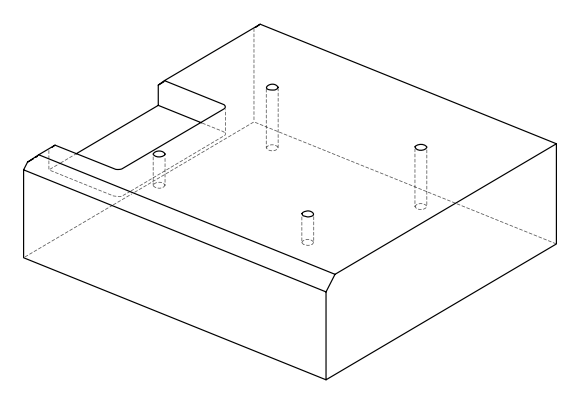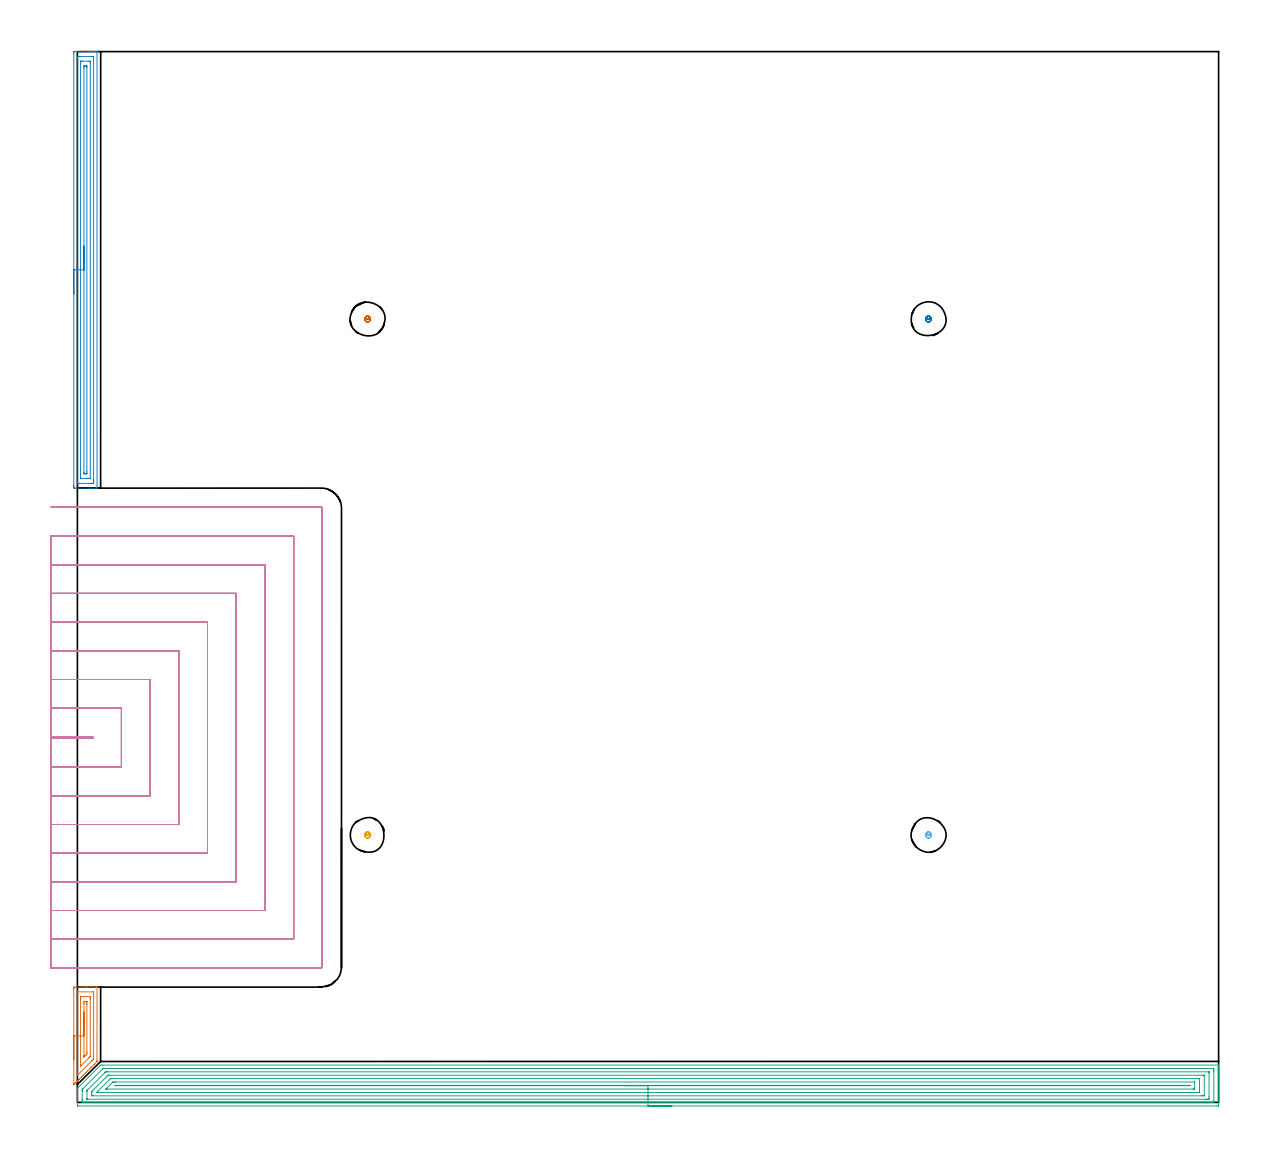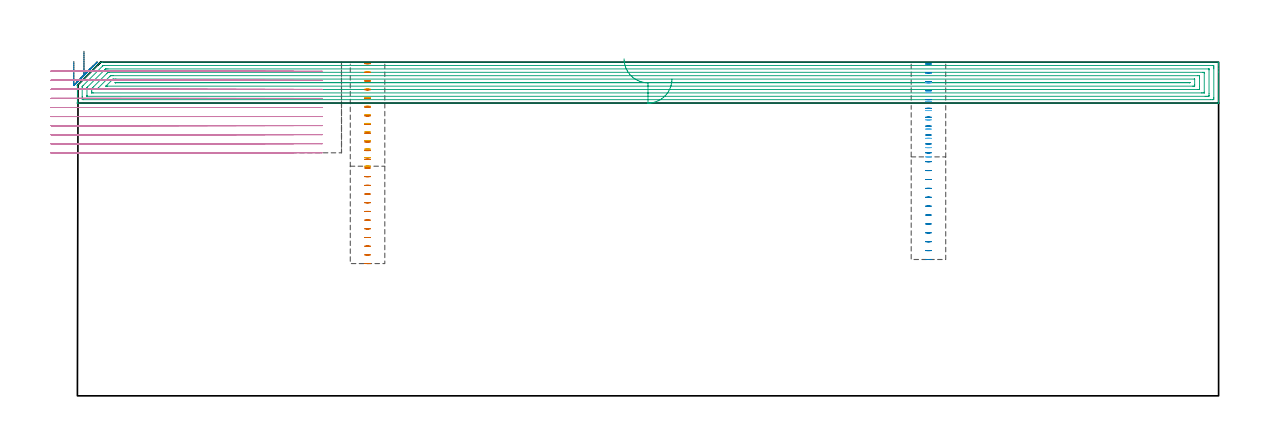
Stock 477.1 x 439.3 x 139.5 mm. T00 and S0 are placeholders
(PLAN: 8 operations, 2 tool changes, 110.4 min)
(1 AREA_MILL | FG_CHAMFER_SURFACE | UGT0205_001 | 1.36 min | 2450 mm3)
(2 AREA_MILL_1 | FG_CHAMFER_SURFACE_1 | UGT0205_001 | 6.04 min | 8847 mm3)
(3 AREA_MILL_2 | FG_CHAMFER_SURFACE_2 | UGT0205_001 | 26.74 min | 69184 mm3)
(4 MILL_SLOT | SLOT_PARTIAL_RECTANGULAR | NXT0201_012 | Follow Part, ap 4, ae 75% | 73.01 min | 871145 mm3)
(5 MILL_BLIND_HOLE_FROM_SOLID_MATERIAL | STEP1POCKET | NXT0201_011 | Spiral | 0.6 min | 7113 mm3)
(6 MILL_BLIND_HOLE_FROM_SOLID_MATERIAL_1 | STEP1POCKET_1 | NXT0201_011 | Spiral | 0.51 min | 6465 mm3)
(7 MILL_BLIND_HOLE_FROM_SOLID_MATERIAL_2 | STEP1POCKET_2 | NXT0201_011 | Spiral | 1.1 min | 13679 mm3)
(8 MILL_BLIND_HOLE_FROM_SOLID_MATERIAL_3 | STEP1POCKET_3 | NXT0201_011 | Spiral | 1.06 min | 13431 mm3)
(TOOL UGT0205_001 | Chamfer Mill 20 x 3 x 45 deg. | D20 FL50 Z2)
(TOOL NXT0201_012 | ENDMILL 16mm [2P460-1600-NA 1630] | D16 FL38 Z6)
(TOOL NXT0201_011 | ENDMILL 12mm [2P460-1200-NA 1630] | D12 FL38 Z6)
(OP 1 AREA_MILL)
G17 G21 G94 G90
T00 M6
G54
G17 G0 G90 X-1.5 Y17.8 S1061 M3
G43 Z149.5 H0
Z139.8
G94 G1 Y17.838 Z138.928 F250.
Y17.952 Z138.064
Y18.141 Z137.212
Y18.403 Z136.38
Y18.737 Z135.574
Y19.14 Z134.8
Y19.608 Z134.064
Y20.139 Z133.372
Y20.729 Z132.729
Y21.372 Z132.14
Y22.064 Z131.608
Y22.8 Z131.14
Y23.574 Z130.737
Y24.38 Z130.403
Y25.212 Z130.141
Y26.063 Z129.952
Y26.928 Z129.838
Y27.8 Z129.8
Y47.266
X-1.498 Y47.704 Z129.802
X-1.493 Y48.144 Z129.803
X-1.491 Y48.192 Z129.805
X-1.055 Y48.2 Z130.241
X3.35 Z134.643
X4.124 Z135.423
X4.231 Z135.529
X7.755 Z139.053
X8.095 Y48.199 Z139.393
X8.195 Y48.19 Z139.493
X8.2 Y48.146 Z139.5
Y17.627
X8.201 Y17.136 Z139.496
Y17.1 Z139.495
X8.195 Y17.095 Z139.493
X6.958 Y15.857 Z138.257
X5.631 Y14.531 Z136.93
X4.304 Y13.204 Z135.603
X3.419 Y12.319 Z134.719
X2.535 Y11.434 Z133.834
X1.65 Y10.55 Z132.949
X0.766 Y9.665 Z132.065
X0.707 Y9.605 Z132.004
X0.649 Y9.548 Z131.948
X0.471 Y9.37 Z131.77
X0.413 Y9.312 Z131.71
X0.356 Y9.256 Z131.655
X0.176 Y9.075 Z131.475
X0.12 Y9.018 Z131.416
X0.064 Y8.963 Z131.363
X-0.119 Y8.78 Z131.18
X-0.174 Y8.725 Z131.123
X-0.228 Y8.671 Z131.071
X-0.414 Y8.486 Z130.885
X-0.468 Y8.431 Z130.829
X-0.521 Y8.379 Z130.778
X-0.709 Y8.191 Z130.59
X-0.761 Y8.137 Z130.536
X-0.813 Y8.086 Z130.486
X-1.004 Y7.896 Z130.295
X-1.055 Y7.844 Z130.242
X-1.205 Y7.695 Z130.095
X-1.299 Y7.601 Z130.001
X-1.495 Y7.411 Z129.803
X-1.499 Y7.412 Z129.799
X-1.5 Y7.905 Z129.8
Y27.8
X-0.086 Z131.214
Y45.935
X-0.084 Y46.134 Z131.216
X-0.082 Y46.182 Z131.218
X-0.08 Y46.187 Z131.22
X-0.06 Y46.191 Z131.24
X0.003 Y46.196 Z131.303
X0.179 Y46.199 Z131.479
X6.611 Z137.911
X6.72 Y46.194 Z138.02
X6.755 Y46.19 Z138.055
X6.779 Y46.181 Z138.079
X6.781 Y46.133 Z138.081
X6.785 Y46.025 Z138.085
Y45.935
X6.786 Y45.139 Z138.086
X6.785 Y18.312 Z138.085
X6.784 Y18.213 Z138.084
X6.782 Y18.164 Z138.082
X6.779 Y18.143 Z138.079
X6.767 Y18.128 Z138.067
X6.574 Y17.928 Z137.874
X6.277 Y17.627 Z137.577
X6.135 Y17.484 Z137.435
X-0.018 Y11.333 Z131.282
X-0.046 Y11.306 Z131.254
X-0.073 Y11.283 Z131.227
X-0.078 Y11.28 Z131.222
X-0.082 Y11.342 Z131.218
X-0.084 Y11.434 Z131.216
X-0.085 Y11.869 Z131.215
X-0.086 Y12.23 Z131.214
Y27.8
X1.328 Z132.628
X1.329 Y43.281 Z132.629
X1.33 Y43.54 Z132.63
X1.336 Y44.166 Z132.636
X1.557 Y44.197 Z132.857
X1.588 Y44.198 Z132.888
X2.435 Y44.2 Z133.735
X4.197 Z135.497
X5.079 Y44.198 Z136.379
X5.112 Y44.195 Z136.412
X5.364 Y44.166 Z136.664
X5.368 Y43.909 Z136.668
X5.371 Y43.281 Z136.671
Y43.02
Y19.396
X5.369 Y19.266 Z136.669
X5.366 Y19.201 Z136.666
X5.363 Y19.174 Z136.663
X5.349 Y19.158 Z136.649
X5.112 Y18.913 Z136.412
X4.912 Y18.712 Z136.212
X4.712 Y18.511 Z136.012
X1.588 Y15.389 Z132.888
X1.377 Y15.184 Z132.677
X1.355 Y15.166 Z132.655
X1.334 Y15.156 Z132.634
X1.331 Y15.178 Z132.631
X1.33 Y15.197 Z132.63
X1.329 Y15.233 Z132.629
X1.328 Y15.857 Z132.628
Y27.8
X2.743 Z134.043
Y41.236
X2.745 Y41.512 Z134.045
X2.749 Y42.115 Z134.049
X2.756 Y42.19 Z134.056
X2.836 Y42.193 Z134.136
X3.007 Y42.197 Z134.307
X3.35 Y42.199 Z134.65
X3.546 Y42.2 Z134.846
X3.771 Y42.198 Z135.071
X3.884 Y42.194 Z135.184
X3.939 Y42.19 Z135.239
X3.951 Y42.182 Z135.251
X3.952 Y42.165 Z135.252
X3.956 Y41.788 Z135.256
X3.957 Y41.512 Z135.257
Y40.902
Y21.165
X3.955 Y20.558 Z135.255
X3.951 Y20.281 Z135.251
X3.949 Y20.21 Z135.249
X3.893 Y20.148 Z135.193
X3.803 Y20.055 Z135.103
X3.69 Y19.939 Z134.99
X3.35 Y19.598 Z134.65
X3.009 Y19.257 Z134.309
X2.807 Y19.056 Z134.107
X2.787 Y19.038 Z134.087
X2.762 Y19.019 Z134.062
X2.75 Y19.011 Z134.05
X2.748 Y19.029 Z134.048
X2.745 Y19.119 Z134.045
X2.743 Y19.396 Z134.043
Y19.581
Y27.8
Y28.671 Z134.081
Y29.536 Z134.195
Y30.388 Z134.383
Y31.22 Z134.646
Y32.026 Z134.98
Y32.8 Z135.382
Y33.536 Z135.851
Y34.228 Z136.382
Y34.871 Z136.972
Y35.46 Z137.615
Y35.991 Z138.307
Y36.46 Z139.043
Y36.863 Z139.817
Y37.197 Z140.623
Y37.459 Z141.455
Y37.648 Z142.306
Y37.762 Z143.171
Y37.8 Z144.043
G0 Z149.5
M5
M2
(OP 2 AREA_MILL_1)
G17 G21 G94 G90
T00 M6
G54
G17 G0 G90 X-1.5 Y338.05 S1061 M3
G43 Z149.5 H0
Z139.8
G94 G1 Y338.088 Z138.928 F250.
Y338.202 Z138.064
Y338.391 Z137.212
Y338.653 Z136.38
Y338.987 Z135.574
Y339.39 Z134.8
Y339.858 Z134.064
Y340.39 Z133.372
Y340.979 Z132.729
Y341.622 Z132.14
Y342.314 Z131.608
Y343.05 Z131.14
Y343.824 Z130.737
Y344.63 Z130.403
Y345.462 Z130.141
Y346.314 Z129.952
Y347.178 Z129.838
Y348.05 Z129.8
Y438.687
X-1.495 Y439.134 Z129.803
X-1.492 Y439.29 Z129.806
X-1.331 Y439.3 Z129.966
X5.112 Z136.406
X5.665 Z136.962
X5.993 Z137.289
X6.546 Z137.842
X6.874 Z138.169
X7.53 Z138.83
X7.868 Z139.168
X8.198 Z139.489
X8.199 Y439.294 Z139.49
X8.2 Y439.134 Z139.5
Y256.966
X8.199 Y256.806 Z139.49
X8.198 Y256.805 Z139.489
X7.868 Y256.8 Z139.168
X7.53 Z138.83
X6.874 Z138.169
X5.665 Z136.962
X5.112 Z136.406
X-1.055 Y256.801 Z130.242
X-1.277 Y256.804 Z130.02
X-1.492 Y256.81 Z129.806
X-1.495 Y256.967 Z129.803
X-1.499 Y257.413 Z129.801
X-1.5 Y257.864 Z129.8
Y348.05
X-0.086 Z131.214
Y435.919
X-0.085 Y436.811 Z131.215
X-0.083 Y436.901 Z131.217
X-0.073 Y437.29 Z131.227
X0.316 Y437.298 Z131.616
X0.707 Y437.299 Z132.007
X1.195 Y437.3 Z132.495
X5.993 Y437.299 Z137.293
X6.483 Y437.297 Z137.783
X6.69 Y437.29 Z137.99
X6.779 Y437.265 Z138.079
X6.784 Y436.992 Z138.084
X6.785 Y436.901 Z138.085
X6.786 Y260.181 Z138.086
X6.785 Y259.289 Z138.085
X6.783 Y259.199 Z138.083
X6.773 Y258.81 Z138.073
X6.384 Y258.802 Z137.684
X5.993 Y258.801 Z137.293
X5.505 Y258.8 Z136.805
X0.707 Y258.801 Z132.007
X0.217 Y258.803 Z131.517
X0.01 Y258.81 Z131.31
X-0.079 Y258.835 Z131.221
X-0.085 Y259.108 Z131.215
Y259.199
X-0.086 Y348.05 Z131.214
X1.328 Z132.628
X1.329 Y435.115 Z132.629
X1.33 Y435.247 Z132.63
X1.333 Y435.278 Z132.633
X1.335 Y435.287 Z132.635
X1.346 Y435.291 Z132.646
X1.408 Y435.298 Z132.708
X1.588 Y435.299 Z132.888
X2.287 Y435.3 Z133.587
X4.93 Z136.23
X5.112 Y435.299 Z136.412
X5.294 Y435.295 Z136.594
X5.345 Y435.29 Z136.645
X5.365 Y435.286 Z136.665
X5.367 Y435.272 Z136.667
X5.37 Y435.203 Z136.67
X5.371 Y435.115 Z136.671
Y434.852
Y260.985
X5.37 Y260.853 Z136.67
X5.367 Y260.822 Z136.667
X5.365 Y260.813 Z136.665
X5.354 Y260.809 Z136.654
X5.292 Y260.802 Z136.592
X5.112 Y260.801 Z136.412
X4.413 Y260.8 Z135.713
X1.77 Z133.07
X1.588 Y260.801 Z132.888
X1.406 Y260.805 Z132.706
X1.355 Y260.81 Z132.655
X1.335 Y260.814 Z132.635
X1.333 Y260.828 Z132.633
X1.33 Y260.897 Z132.63
X1.329 Y260.985 Z132.629
X1.328 Y261.248 Z132.628
Y348.05
X2.743 Z134.043
Y432.436
X2.745 Y433.05 Z134.045
X2.748 Y433.256 Z134.048
X2.749 Y433.285 Z134.049
X2.766 Y433.29 Z134.066
X2.818 Y433.295 Z134.118
X2.924 Y433.298 Z134.224
X3.35 Y433.3 Z134.65
X3.779 Y433.299 Z135.079
X3.879 Y433.297 Z135.179
X3.929 Y433.293 Z135.229
X3.949 Y433.29 Z135.249
X3.95 Y433.277 Z135.25
X3.953 Y433.172 Z135.253
X3.957 Y432.714 Z135.257
Y263.664
X3.955 Y263.05 Z135.255
X3.952 Y262.844 Z135.252
X3.951 Y262.815 Z135.251
X3.934 Y262.81 Z135.234
X3.882 Y262.805 Z135.182
X3.776 Y262.802 Z135.076
X3.35 Y262.8 Z134.65
X2.921 Y262.801 Z134.221
X2.821 Y262.803 Z134.121
X2.771 Y262.807 Z134.071
X2.751 Y262.81 Z134.051
X2.75 Y262.823 Z134.05
X2.747 Y262.928 Z134.047
X2.743 Y263.386 Z134.043
Y348.05
Y348.922 Z134.081
Y349.786 Z134.195
Y350.638 Z134.383
Y351.47 Z134.646
Y352.276 Z134.98
Y353.05 Z135.382
Y353.786 Z135.851
Y354.478 Z136.382
Y355.121 Z136.972
Y355.71 Z137.615
Y356.242 Z138.307
Y356.71 Z139.043
Y357.113 Z139.816
Y357.447 Z140.622
Y357.709 Z141.454
Y357.898 Z142.306
Y358.012 Z143.171
Y358.05 Z144.043
G0 Z149.5
M5
M2
(OP 3 AREA_MILL_2)
G17 G21 G94 G90
T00 M6
G54
G17 G0 G90 X248.55 Y-1.5 S1061 M3
G43 Z149.5 H0
Z132.4
G94 G1 X248.512 Z131.528 F250.
X248.398 Z130.664
X248.209 Z129.812
X247.947 Z128.98
X247.613 Z128.174
X247.21 Z127.4
X246.742 Z126.664
X246.21 Z125.972
X245.621 Z125.329
X244.978 Z124.74
X244.286 Z124.208
X243.55 Z123.74
X242.776 Z123.337
X241.97 Z123.003
X241.138 Z122.741
X240.287 Z122.552
X239.422 Z122.438
X238.55 Z122.4
X0.633
X0.083 Y-1.494 Z122.403
X0.008 Y-1.492 Z122.406
X0. Y-0.948 Z122.949
Y2.607 Z126.502
Y4.015 Z127.911
Y4.384 Z128.279
Y5.123 Z129.022
Y5.717 Z129.617
X0.001 Y5.793 Z129.693
X0.01 Y5.9 Z129.795
X0.11 Y6.011 Z129.909
X9.595 Y15.494 Z139.394
X9.705 Y15.595 Z139.491
X10.472 Y15.6 Z139.5
X476.914
X477.09 Y15.597 Z139.488
X477.093 Y15.557 Z139.449
X477.1 Y15.141 Z139.041
Y14.898 Z138.798
Y14.159 Z138.054
Y12.901 Z136.798
Y11.493 Z135.389
Y-0.688 Z123.209
X477.098 Y-0.948 Z122.95
X477.092 Y-1.492 Z122.406
X477.017 Y-1.494 Z122.403
X476.467 Y-1.5 Z122.4
X238.55
Y-0.086 Z123.814
X2.448 Y-0.085 Z123.815
X2.422 Y-0.084 Z123.816
X2.01 Y-0.059 Z123.841
X2.002 Y0.358 Z124.258
X2.001 Y0.829 Z124.729
X2. Y1.249 Z125.149
Y4.803 Z128.703
X2.002 Y5.273 Z129.173
X2.006 Y5.377 Z129.277
X2.01 Y5.428 Z129.328
X2.03 Y5.469 Z129.369
X2.125 Y5.568 Z129.468
X2.422 Y5.872 Z129.772
X10.472 Y13.921 Z137.821
X10.593 Y14.039 Z137.939
X10.721 Y14.159 Z138.059
X11.34 Y14.185 Z138.085
X11.366
X474.652
X474.678 Y14.184 Z138.084
X475.09 Y14.159 Z138.059
X475.098 Y13.742 Z137.642
X475.099 Y13.271 Z137.171
X475.1 Y12.851 Z136.751
X475.099 Y0.829 Z124.729
X475.098 Y0.412 Z124.312
X475.09 Y-0.059 Z123.841
X474.703 Y-0.084 Z123.816
X474.678 Y-0.085 Z123.815
X473.811 Y-0.086 Z123.814
X238.55
Y1.328 Z125.228
X4.211 Y1.329 Z125.229
X4.08 Y1.331 Z125.231
X4.034 Y1.333 Z125.233
X4.015 Y1.335 Z125.235
X4.01 Y1.37 Z125.27
X4.005 Y1.509 Z125.409
X4.001 Y1.718 Z125.618
Y4.593 Z128.493
X4.005 Y4.803 Z128.703
X4.01 Y4.942 Z128.842
X4.022 Y5.011 Z128.911
X4.241 Y5.242 Z129.142
X11.374 Y12.375 Z136.275
X11.679 Y12.671 Z136.571
X11.762 Y12.751 Z136.651
X11.875 Y12.765 Z136.665
X12.261 Y12.768 Z136.668
X12.764 Y12.771 Z136.671
X472.889
X473.02 Y12.769 Z136.669
X473.067 Y12.767 Z136.667
X473.085 Y12.766 Z136.666
X473.09 Y12.73 Z136.63
X473.095 Y12.591 Z136.491
X473.099 Y12.382 Z136.282
X473.1 Y2.398 Z126.298
X473.096 Y1.718 Z125.618
X473.092 Y1.516 Z125.416
X473.076 Y1.335 Z125.235
X472.889 Y1.333 Z125.233
X472.386 Y1.33 Z125.23
X471.995 Y1.329 Z125.229
X471.493 Y1.328 Z125.228
X238.55
Y2.743 Z126.643
X6.757
X6.1 Y2.747 Z126.647
X6.025 Y2.75 Z126.65
X6.01 Y2.752 Z126.652
X6.007 Y2.774 Z126.674
X6.003 Y2.829 Z126.729
X6.001 Y3.051 Z126.951
X6. Y3.495 Z127.395
Y4.384 Z128.284
X6.006 Y4.495 Z128.395
X6.01 Y4.548 Z128.448
X6.05 Y4.592 Z128.492
X6.187 Y4.735 Z128.635
X6.362 Y4.913 Z128.813
X6.721 Y5.273 Z129.173
X12.261 Y10.812 Z134.712
X12.606 Y11.15 Z135.05
X12.793 Y11.333 Z135.233
X12.827 Y11.351 Z135.251
X12.871 Y11.353 Z135.253
X12.966 Y11.355 Z135.255
X13.155 Y11.357 Z135.257
X13.292
X470.343
X471. Y11.353 Z135.253
X471.075 Y11.35 Z135.25
X471.09 Y11.348 Z135.248
X471.093 Y11.326 Z135.226
X471.097 Y11.271 Z135.171
X471.099 Y11.049 Z134.949
Y3.051 Z126.951
X471.096 Y2.829 Z126.729
X471.093 Y2.774 Z126.674
X471.091 Y2.752 Z126.652
X471.07 Y2.75 Z126.65
X470.96 Y2.746 Z126.646
X470.206 Y2.743 Z126.643
X470.069
X238.55
Y4.157 Z128.057
X8.302 Y4.158 Z128.058
X8.18 Y4.16 Z128.06
X8.1 Y4.163 Z128.063
X8.075 Y4.165 Z128.065
X8.091 Y4.183 Z128.083
X8.285 Y4.384 Z128.284
X8.482 Y4.584 Z128.484
X8.683 Y4.785 Z128.685
X13.386 Y9.486 Z133.386
X13.619 Y9.716 Z133.616
X13.837 Y9.927 Z133.827
X14.049 Y9.936 Z133.836
X14.717 Y9.942 Z133.842
X14.944 Y9.943 Z133.843
X468.417
X469.086 Y9.941 Z133.841
X469.088 Y9.938 Z133.838
X469.096 Y9.93 Z133.83
X469.098 Y9.716 Z133.616
X469.1 Y9.038 Z132.938
Y5.483 Z129.383
Y4.595 Z128.495
X469.097 Y4.384 Z128.284
X469.093 Y4.215 Z128.115
X469.09 Y4.175 Z128.075
X469.077 Y4.164 Z128.064
X469.027 Y4.162 Z128.062
X468.875 Y4.159 Z128.059
X468.646 Y4.157 Z128.057
X468.417
X238.55
Y5.571 Z129.471
X12.586
X12.261 Y5.572 Z129.472
X11.956 Y5.575 Z129.475
X11.943 Y5.577 Z129.477
X11.945 Y5.586 Z129.486
X11.979 Y5.624 Z129.524
X12.261 Y5.913 Z129.813
X14.614 Y8.266 Z132.166
X14.726 Y8.375 Z132.275
X14.816 Y8.462 Z132.362
X14.876 Y8.516 Z132.416
X14.944 Y8.522 Z132.422
X15.248 Y8.526 Z132.426
X15.838 Y8.528 Z132.428
X16.139 Y8.529 Z132.429
X466.929 Y8.528 Z132.428
X467.028 Y8.526 Z132.426
X467.076 Y8.523 Z132.423
X467.09 Y8.521 Z132.421
X467.092 Y8.508 Z132.408
X467.098 Y8.36 Z132.26
X467.1 Y6.161 Z130.061
X467.099 Y5.694 Z129.594
X467.095 Y5.626 Z129.526
X467.09 Y5.586 Z129.486
X467.085 Y5.577 Z129.477
X467.073 Y5.576 Z129.476
X466.925 Y5.573 Z129.473
X466.628 Y5.571 Z129.471
X466.328
X238.55
Y6.985 Z130.885
X15.872 Y6.986 Z130.886
X15.838 Y6.987 Z130.887
X15.809 Y6.989 Z130.889
X15.802 Y6.991 Z130.891
X15.805 Y7.001 Z130.901
X15.814 Y7.013 Z130.913
X15.838 Y7.041 Z130.941
X15.843 Y7.045 Z130.945
X15.853 Y7.05 Z130.95
X16.673 Y7.11 Z131.01
X16.733 Y7.112 Z131.012
X17.562 Y7.115 Z131.015
X17.627
X464.839 Y7.114 Z131.014
X464.904 Y7.113 Z131.013
X465.034 Y7.108 Z131.008
X465.091 Y7.103 Z131.003
X465.093 Y7.086 Z130.986
X465.094 Y7.05 Z130.95
X465.09 Y6.992 Z130.892
X464.97 Y6.988 Z130.888
X464.904 Y6.986 Z130.886
X238.55 Y6.985 Z130.885
X237.678 Z130.923
X236.814 Z131.037
X235.962 Z131.226
X235.13 Z131.488
X234.324 Z131.822
X233.55 Z132.225
X232.814 Z132.694
X232.122 Z133.225
X231.479 Z133.814
X230.89 Z134.457
X230.359 Z135.15
X229.89 Z135.885
X229.487 Z136.659
X229.153 Z137.465
X228.891 Z138.297
X228.702 Z139.149
X228.588 Z140.014
X228.55 Z140.885
G0 Z149.5
M5
M2
(OP 4 MILL_SLOT)
G17 G21 G94 G90
T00 M6
G54
G17 G0 G90 X-11. Y152.2 S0 M3
G43 Z149.5 H1
Z135.71
G94 G1 X-8. F250.
X6.4 F500.
Y152.8
X-8.
X-11. F250.
Y140.2
X-8.
X18.4 F500.
Y164.8
X-8.
X-11. F250.
Y128.2
X-8.
X30.4 F500.
Y176.8
X-8.
X-11. F250.
Y116.2
X-8.
X42.4 F500.
Y188.8
X-8.
X-11. F250.
Y104.2
X-8.
X54.4 F500.
Y200.8
X-8.
X-11. F250.
Y92.2
X-8.
X66.4 F500.
Y212.8
X-8.
X-11. F250.
Y80.2
X-8.
X78.4 F500.
Y224.8
X-8.
X-11. F250.
Y68.2
X-8.
X90.4 F500.
Y236.8
X-8.
X-11. F250.
Y56.2
X-8.
X101.9 F500.
G3 X102.4 Y56.7 R0.5
G1 Y248.3
G3 X101.9 Y248.8 R0.5
G1 X-8.
X-11. F250.
G0 Y152.2 Z131.92
G1 X-8.
X6.4 F500.
Y152.8
X-8.
X-11. F250.
Y140.2
X-8.
X18.4 F500.
Y164.8
X-8.
X-11. F250.
Y128.2
X-8.
X30.4 F500.
Y176.8
X-8.
X-11. F250.
Y116.2
X-8.
X42.4 F500.
Y188.8
X-8.
X-11. F250.
Y104.2
X-8.
X54.4 F500.
Y200.8
X-8.
X-11. F250.
Y92.2
X-8.
X66.4 F500.
Y212.8
X-8.
X-11. F250.
Y80.2
X-8.
X78.4 F500.
Y224.8
X-8.
X-11. F250.
Y68.2
X-8.
X90.4 F500.
Y236.8
X-8.
X-11. F250.
Y56.2
X-8.
X101.9 F500.
G3 X102.4 Y56.7 R0.5
G1 Y248.3
G3 X101.9 Y248.8 R0.5
G1 X-8.
X-11. F250.
G0 Y152.2 Z128.13
G1 X-8.
X6.4 F500.
Y152.8
X-8.
X-11. F250.
Y140.2
X-8.
X18.4 F500.
Y164.8
X-8.
X-11. F250.
Y128.2
X-8.
X30.4 F500.
Y176.8
X-8.
X-11. F250.
Y116.2
X-8.
X42.4 F500.
Y188.8
X-8.
X-11. F250.
Y104.2
X-8.
X54.4 F500.
Y200.8
X-8.
X-11. F250.
Y92.2
X-8.
X66.4 F500.
Y212.8
X-8.
X-11. F250.
Y80.2
X-8.
X78.4 F500.
Y224.8
X-8.
X-11. F250.
Y68.2
X-8.
X90.4 F500.
Y236.8
X-8.
X-11. F250.
Y56.2
X-8.
X101.9 F500.
G3 X102.4 Y56.7 R0.5
G1 Y248.3
G3 X101.9 Y248.8 R0.5
G1 X-8.
X-11. F250.
G0 Y152.2 Z124.34
G1 X-8.
X6.4 F500.
Y152.8
X-8.
X-11. F250.
Y140.2
X-8.
X18.4 F500.
Y164.8
X-8.
X-11. F250.
Y128.2
X-8.
X30.4 F500.
Y176.8
X-8.
X-11. F250.
Y116.2
X-8.
X42.4 F500.
Y188.8
X-8.
X-11. F250.
Y104.2
X-8.
X54.4 F500.
Y200.8
X-8.
X-11. F250.
Y92.2
X-8.
X66.4 F500.
Y212.8
X-8.
X-11. F250.
Y80.2
X-8.
X78.4 F500.
Y224.8
X-8.
X-11. F250.
Y68.2
X-8.
X90.4 F500.
Y236.8
X-8.
X-11. F250.
Y56.2
X-8.
X101.9 F500.
G3 X102.4 Y56.7 R0.5
G1 Y248.3
G3 X101.9 Y248.8 R0.5
G1 X-8.
X-11. F250.
G0 Y152.2 Z120.55
G1 X-8.
X6.4 F500.
Y152.8
X-8.
X-11. F250.
Y140.2
X-8.
X18.4 F500.
Y164.8
X-8.
X-11. F250.
Y128.2
X-8.
X30.4 F500.
Y176.8
X-8.
X-11. F250.
Y116.2
X-8.
X42.4 F500.
Y188.8
X-8.
X-11. F250.
Y104.2
X-8.
X54.4 F500.
Y200.8
X-8.
X-11. F250.
Y92.2
X-8.
X66.4 F500.
Y212.8
X-8.
X-11. F250.
Y80.2
X-8.
X78.4 F500.
Y224.8
X-8.
X-11. F250.
Y68.2
X-8.
X90.4 F500.
Y236.8
X-8.
X-11. F250.
Y56.2
X-8.
X101.9 F500.
G3 X102.4 Y56.7 R0.5
G1 Y248.3
G3 X101.9 Y248.8 R0.5
G1 X-8.
X-11. F250.
G0 Y152.2 Z116.76
G1 X-8.
X6.4 F500.
Y152.8
X-8.
X-11. F250.
Y140.2
X-8.
X18.4 F500.
Y164.8
X-8.
X-11. F250.
Y128.2
X-8.
X30.4 F500.
Y176.8
X-8.
X-11. F250.
Y116.2
X-8.
X42.4 F500.
Y188.8
X-8.
X-11. F250.
Y104.2
X-8.
X54.4 F500.
Y200.8
X-8.
X-11. F250.
Y92.2
X-8.
X66.4 F500.
Y212.8
X-8.
X-11. F250.
Y80.2
X-8.
X78.4 F500.
Y224.8
X-8.
X-11. F250.
Y68.2
X-8.
X90.4 F500.
Y236.8
X-8.
X-11. F250.
Y56.2
X-8.
X101.9 F500.
G3 X102.4 Y56.7 R0.5
G1 Y248.3
G3 X101.9 Y248.8 R0.5
G1 X-8.
X-11. F250.
G0 Y152.2 Z112.97
G1 X-8.
X6.4 F500.
Y152.8
X-8.
X-11. F250.
Y140.2
X-8.
X18.4 F500.
Y164.8
X-8.
X-11. F250.
Y128.2
X-8.
X30.4 F500.
Y176.8
X-8.
X-11. F250.
Y116.2
X-8.
X42.4 F500.
Y188.8
X-8.
X-11. F250.
Y104.2
X-8.
X54.4 F500.
Y200.8
X-8.
X-11. F250.
Y92.2
X-8.
X66.4 F500.
Y212.8
X-8.
X-11. F250.
Y80.2
X-8.
X78.4 F500.
Y224.8
X-8.
X-11. F250.
Y68.2
X-8.
X90.4 F500.
Y236.8
X-8.
X-11. F250.
Y56.2
X-8.
X101.9 F500.
G3 X102.4 Y56.7 R0.5
G1 Y248.3
G3 X101.9 Y248.8 R0.5
G1 X-8.
X-11. F250.
G0 Y152.2 Z109.18
G1 X-8.
X6.4 F500.
Y152.8
X-8.
X-11. F250.
Y140.2
X-8.
X18.4 F500.
Y164.8
X-8.
X-11. F250.
Y128.2
X-8.
X30.4 F500.
Y176.8
X-8.
X-11. F250.
Y116.2
X-8.
X42.4 F500.
Y188.8
X-8.
X-11. F250.
Y104.2
X-8.
X54.4 F500.
Y200.8
X-8.
X-11. F250.
Y92.2
X-8.
X66.4 F500.
Y212.8
X-8.
X-11. F250.
Y80.2
X-8.
X78.4 F500.
Y224.8
X-8.
X-11. F250.
Y68.2
X-8.
X90.4 F500.
Y236.8
X-8.
X-11. F250.
Y56.2
X-8.
X101.9 F500.
G3 X102.4 Y56.7 R0.5
G1 Y248.3
G3 X101.9 Y248.8 R0.5
G1 X-8.
X-11. F250.
G0 Y152.2 Z105.39
G1 X-8.
X6.4 F500.
Y152.8
X-8.
X-11. F250.
Y140.2
X-8.
X18.4 F500.
Y164.8
X-8.
X-11. F250.
Y128.2
X-8.
X30.4 F500.
Y176.8
X-8.
X-11. F250.
Y116.2
X-8.
X42.4 F500.
Y188.8
X-8.
X-11. F250.
Y104.2
X-8.
X54.4 F500.
Y200.8
X-8.
X-11. F250.
Y92.2
X-8.
X66.4 F500.
Y212.8
X-8.
X-11. F250.
Y80.2
X-8.
X78.4 F500.
Y224.8
X-8.
X-11. F250.
Y68.2
X-8.
X90.4 F500.
Y236.8
X-8.
X-11. F250.
Y56.2
X-8.
X101.9 F500.
G3 X102.4 Y56.7 R0.5
G1 Y248.3
G3 X101.9 Y248.8 R0.5
G1 X-8.
X-11. F250.
G0 Y152.2 Z101.6
G1 X-8.
X6.4 F500.
Y152.8
X-8.
X-11. F250.
Y140.2
X-8.
X18.4 F500.
Y164.8
X-8.
X-11. F250.
Y128.2
X-8.
X30.4 F500.
Y176.8
X-8.
X-11. F250.
Y116.2
X-8.
X42.4 F500.
Y188.8
X-8.
X-11. F250.
Y104.2
X-8.
X54.4 F500.
Y200.8
X-8.
X-11. F250.
Y92.2
X-8.
X66.4 F500.
Y212.8
X-8.
X-11. F250.
Y80.2
X-8.
X78.4 F500.
Y224.8
X-8.
X-11. F250.
Y68.2
X-8.
X90.4 F500.
Y236.8
X-8.
X-11. F250.
Y56.2
X-8.
X101.9 F500.
G3 X102.4 Y56.7 R0.5
G1 Y248.3
G3 X101.9 Y248.8 R0.5
G1 X-8.
X-11. F250.
G0 Z149.5
M5
M2
(OP 5 MILL_BLIND_HOLE_FROM_SOLID_MATERIAL)
G17 G21 G94 G90
T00 M6
G54
G17 G0 G90 X121.3 Y111.8 S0 M3
G43 Z149.5 H1
Z138.923
G94 G3 X121.9 Y112.4 R0.6 F250.
X121.3 Y113. R0.6
X120.1 Y111.8 R1.2
X121.3 Y113. R-1.2
X120.7 Y112.4 R0.6
X121.3 Y111.8 R0.6
G0 Z135.346
G3 X121.9 Y112.4 R0.6
X121.3 Y113. R0.6
X120.1 Y111.8 R1.2
X121.3 Y113. R-1.2
X120.7 Y112.4 R0.6
X121.3 Y111.8 R0.6
G0 Z131.769
G3 X121.9 Y112.4 R0.6
X121.3 Y113. R0.6
X120.1 Y111.8 R1.2
X121.3 Y113. R-1.2
X120.7 Y112.4 R0.6
X121.3 Y111.8 R0.6
G0 Z128.192
G3 X121.9 Y112.4 R0.6
X121.3 Y113. R0.6
X120.1 Y111.8 R1.2
X121.3 Y113. R-1.2
X120.7 Y112.4 R0.6
X121.3 Y111.8 R0.6
G0 Z124.615
G3 X121.9 Y112.4 R0.6
X121.3 Y113. R0.6
X120.1 Y111.8 R1.2
X121.3 Y113. R-1.2
X120.7 Y112.4 R0.6
X121.3 Y111.8 R0.6
G0 Z121.038
G3 X121.9 Y112.4 R0.6
X121.3 Y113. R0.6
X120.1 Y111.8 R1.2
X121.3 Y113. R-1.2
X120.7 Y112.4 R0.6
X121.3 Y111.8 R0.6
G0 Z117.462
G3 X121.9 Y112.4 R0.6
X121.3 Y113. R0.6
X120.1 Y111.8 R1.2
X121.3 Y113. R-1.2
X120.7 Y112.4 R0.6
X121.3 Y111.8 R0.6
G0 Z113.885
G3 X121.9 Y112.4 R0.6
X121.3 Y113. R0.6
X120.1 Y111.8 R1.2
X121.3 Y113. R-1.2
X120.7 Y112.4 R0.6
X121.3 Y111.8 R0.6
G0 Z110.308
G3 X121.9 Y112.4 R0.6
X121.3 Y113. R0.6
X120.1 Y111.8 R1.2
X121.3 Y113. R-1.2
X120.7 Y112.4 R0.6
X121.3 Y111.8 R0.6
G0 Z106.731
G3 X121.9 Y112.4 R0.6
X121.3 Y113. R0.6
X120.1 Y111.8 R1.2
X121.3 Y113. R-1.2
X120.7 Y112.4 R0.6
X121.3 Y111.8 R0.6
G0 Z103.154
G3 X121.9 Y112.4 R0.6
X121.3 Y113. R0.6
X120.1 Y111.8 R1.2
X121.3 Y113. R-1.2
X120.7 Y112.4 R0.6
X121.3 Y111.8 R0.6
G0 Z99.577
G3 X121.9 Y112.4 R0.6
X121.3 Y113. R0.6
X120.1 Y111.8 R1.2
X121.3 Y113. R-1.2
X120.7 Y112.4 R0.6
X121.3 Y111.8 R0.6
G0 Z96.
G3 X121.9 Y112.4 R0.6
X121.3 Y113. R0.6
X120.1 Y111.8 R1.2
X121.3 Y113. R-1.2
X120.7 Y112.4 R0.6
X121.3 Y111.8 R0.6
G0 Z149.5
M5
M2
(OP 6 MILL_BLIND_HOLE_FROM_SOLID_MATERIAL_1)
G17 G21 G94 G90
T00 M6
G54
G17 G0 G90 X355.8 Y111.8 S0 M3
G43 Z149.5 H1
Z138.627
G94 G3 X356.4 Y112.4 R0.6 F250.
X355.8 Y113. R0.6
X354.6 Y111.8 R1.2
X355.8 Y113. R-1.2
X355.2 Y112.4 R0.6
X355.8 Y111.8 R0.6
G0 Z134.755
G3 X356.4 Y112.4 R0.6
X355.8 Y113. R0.6
X354.6 Y111.8 R1.2
X355.8 Y113. R-1.2
X355.2 Y112.4 R0.6
X355.8 Y111.8 R0.6
G0 Z130.882
G3 X356.4 Y112.4 R0.6
X355.8 Y113. R0.6
X354.6 Y111.8 R1.2
X355.8 Y113. R-1.2
X355.2 Y112.4 R0.6
X355.8 Y111.8 R0.6
G0 Z127.009
G3 X356.4 Y112.4 R0.6
X355.8 Y113. R0.6
X354.6 Y111.8 R1.2
X355.8 Y113. R-1.2
X355.2 Y112.4 R0.6
X355.8 Y111.8 R0.6
G0 Z123.136
G3 X356.4 Y112.4 R0.6
X355.8 Y113. R0.6
X354.6 Y111.8 R1.2
X355.8 Y113. R-1.2
X355.2 Y112.4 R0.6
X355.8 Y111.8 R0.6
G0 Z119.264
G3 X356.4 Y112.4 R0.6
X355.8 Y113. R0.6
X354.6 Y111.8 R1.2
X355.8 Y113. R-1.2
X355.2 Y112.4 R0.6
X355.8 Y111.8 R0.6
G0 Z115.391
G3 X356.4 Y112.4 R0.6
X355.8 Y113. R0.6
X354.6 Y111.8 R1.2
X355.8 Y113. R-1.2
X355.2 Y112.4 R0.6
X355.8 Y111.8 R0.6
G0 Z111.518
G3 X356.4 Y112.4 R0.6
X355.8 Y113. R0.6
X354.6 Y111.8 R1.2
X355.8 Y113. R-1.2
X355.2 Y112.4 R0.6
X355.8 Y111.8 R0.6
G0 Z107.645
G3 X356.4 Y112.4 R0.6
X355.8 Y113. R0.6
X354.6 Y111.8 R1.2
X355.8 Y113. R-1.2
X355.2 Y112.4 R0.6
X355.8 Y111.8 R0.6
G0 Z103.773
G3 X356.4 Y112.4 R0.6
X355.8 Y113. R0.6
X354.6 Y111.8 R1.2
X355.8 Y113. R-1.2
X355.2 Y112.4 R0.6
X355.8 Y111.8 R0.6
G0 Z99.9
G3 X356.4 Y112.4 R0.6
X355.8 Y113. R0.6
X354.6 Y111.8 R1.2
X355.8 Y113. R-1.2
X355.2 Y112.4 R0.6
X355.8 Y111.8 R0.6
G0 Z149.5
M5
M2
(OP 7 MILL_BLIND_HOLE_FROM_SOLID_MATERIAL_2)
G17 G21 G94 G90
T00 M6
G54
G17 G0 G90 X121.3 Y327.5 S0 M3
G43 Z149.5 H1
Z138.867
G94 G3 X121.9 Y328.1 R0.6 F250.
X121.3 Y328.7 R0.6
X120.1 Y327.5 R1.2
X121.3 Y328.7 R-1.2
X120.7 Y328.1 R0.6
X121.3 Y327.5 R0.6
G0 Z135.233
G3 X121.9 Y328.1 R0.6
X121.3 Y328.7 R0.6
X120.1 Y327.5 R1.2
X121.3 Y328.7 R-1.2
X120.7 Y328.1 R0.6
X121.3 Y327.5 R0.6
G0 Z131.6
G3 X121.9 Y328.1 R0.6
X121.3 Y328.7 R0.6
X120.1 Y327.5 R1.2
X121.3 Y328.7 R-1.2
X120.7 Y328.1 R0.6
X121.3 Y327.5 R0.6
G0 Z127.967
G3 X121.9 Y328.1 R0.6
X121.3 Y328.7 R0.6
X120.1 Y327.5 R1.2
X121.3 Y328.7 R-1.2
X120.7 Y328.1 R0.6
X121.3 Y327.5 R0.6
G0 Z124.333
G3 X121.9 Y328.1 R0.6
X121.3 Y328.7 R0.6
X120.1 Y327.5 R1.2
X121.3 Y328.7 R-1.2
X120.7 Y328.1 R0.6
X121.3 Y327.5 R0.6
G0 Z120.7
G3 X121.9 Y328.1 R0.6
X121.3 Y328.7 R0.6
X120.1 Y327.5 R1.2
X121.3 Y328.7 R-1.2
X120.7 Y328.1 R0.6
X121.3 Y327.5 R0.6
G0 Z117.067
G3 X121.9 Y328.1 R0.6
X121.3 Y328.7 R0.6
X120.1 Y327.5 R1.2
X121.3 Y328.7 R-1.2
X120.7 Y328.1 R0.6
X121.3 Y327.5 R0.6
G0 Z113.433
G3 X121.9 Y328.1 R0.6
X121.3 Y328.7 R0.6
X120.1 Y327.5 R1.2
X121.3 Y328.7 R-1.2
X120.7 Y328.1 R0.6
X121.3 Y327.5 R0.6
G0 Z109.8
G3 X121.9 Y328.1 R0.6
X121.3 Y328.7 R0.6
X120.1 Y327.5 R1.2
X121.3 Y328.7 R-1.2
X120.7 Y328.1 R0.6
X121.3 Y327.5 R0.6
G0 Z106.167
G3 X121.9 Y328.1 R0.6
X121.3 Y328.7 R0.6
X120.1 Y327.5 R1.2
X121.3 Y328.7 R-1.2
X120.7 Y328.1 R0.6
X121.3 Y327.5 R0.6
G0 Z102.533
G3 X121.9 Y328.1 R0.6
X121.3 Y328.7 R0.6
X120.1 Y327.5 R1.2
X121.3 Y328.7 R-1.2
X120.7 Y328.1 R0.6
X121.3 Y327.5 R0.6
G0 Z98.9
G3 X121.9 Y328.1 R0.6
X121.3 Y328.7 R0.6
X120.1 Y327.5 R1.2
X121.3 Y328.7 R-1.2
X120.7 Y328.1 R0.6
X121.3 Y327.5 R0.6
G0 Z95.267
G3 X121.9 Y328.1 R0.6
X121.3 Y328.7 R0.6
X120.1 Y327.5 R1.2
X121.3 Y328.7 R-1.2
X120.7 Y328.1 R0.6
X121.3 Y327.5 R0.6
G0 Z91.633
G3 X121.9 Y328.1 R0.6
X121.3 Y328.7 R0.6
X120.1 Y327.5 R1.2
X121.3 Y328.7 R-1.2
X120.7 Y328.1 R0.6
X121.3 Y327.5 R0.6
G0 Z88.
G3 X121.9 Y328.1 R0.6
X121.3 Y328.7 R0.6
X120.1 Y327.5 R1.2
X121.3 Y328.7 R-1.2
X120.7 Y328.1 R0.6
X121.3 Y327.5 R0.6
G0 Z84.367
G3 X121.9 Y328.1 R0.6
X121.3 Y328.7 R0.6
X120.1 Y327.5 R1.2
X121.3 Y328.7 R-1.2
X120.7 Y328.1 R0.6
X121.3 Y327.5 R0.6
G0 Z80.733
G3 X121.9 Y328.1 R0.6
X121.3 Y328.7 R0.6
X120.1 Y327.5 R1.2
X121.3 Y328.7 R-1.2
X120.7 Y328.1 R0.6
X121.3 Y327.5 R0.6
G0 Z77.1
G3 X121.9 Y328.1 R0.6
X121.3 Y328.7 R0.6
X120.1 Y327.5 R1.2
X121.3 Y328.7 R-1.2
X120.7 Y328.1 R0.6
X121.3 Y327.5 R0.6
G0 Z73.467
G3 X121.9 Y328.1 R0.6
X121.3 Y328.7 R0.6
X120.1 Y327.5 R1.2
X121.3 Y328.7 R-1.2
X120.7 Y328.1 R0.6
X121.3 Y327.5 R0.6
G0 Z69.833
G3 X121.9 Y328.1 R0.6
X121.3 Y328.7 R0.6
X120.1 Y327.5 R1.2
X121.3 Y328.7 R-1.2
X120.7 Y328.1 R0.6
X121.3 Y327.5 R0.6
G0 Z66.2
G3 X121.9 Y328.1 R0.6
X121.3 Y328.7 R0.6
X120.1 Y327.5 R1.2
X121.3 Y328.7 R-1.2
X120.7 Y328.1 R0.6
X121.3 Y327.5 R0.6
G0 Z62.567
G3 X121.9 Y328.1 R0.6
X121.3 Y328.7 R0.6
X120.1 Y327.5 R1.2
X121.3 Y328.7 R-1.2
X120.7 Y328.1 R0.6
X121.3 Y327.5 R0.6
G0 Z58.933
G3 X121.9 Y328.1 R0.6
X121.3 Y328.7 R0.6
X120.1 Y327.5 R1.2
X121.3 Y328.7 R-1.2
X120.7 Y328.1 R0.6
X121.3 Y327.5 R0.6
G0 Z55.3
G3 X121.9 Y328.1 R0.6
X121.3 Y328.7 R0.6
X120.1 Y327.5 R1.2
X121.3 Y328.7 R-1.2
X120.7 Y328.1 R0.6
X121.3 Y327.5 R0.6
G0 Z149.5
M5
M2
(OP 8 MILL_BLIND_HOLE_FROM_SOLID_MATERIAL_3)
G17 G21 G94 G90
T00 M6
G54
G17 G0 G90 X355.8 Y327.5 S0 M3
G43 Z149.5 H1
Z138.783
G94 G3 X356.4 Y328.1 R0.6 F250.
X355.8 Y328.7 R0.6
X354.6 Y327.5 R1.2
X355.8 Y328.7 R-1.2
X355.2 Y328.1 R0.6
X355.8 Y327.5 R0.6
G0 Z135.065
G3 X356.4 Y328.1 R0.6
X355.8 Y328.7 R0.6
X354.6 Y327.5 R1.2
X355.8 Y328.7 R-1.2
X355.2 Y328.1 R0.6
X355.8 Y327.5 R0.6
G0 Z131.348
G3 X356.4 Y328.1 R0.6
X355.8 Y328.7 R0.6
X354.6 Y327.5 R1.2
X355.8 Y328.7 R-1.2
X355.2 Y328.1 R0.6
X355.8 Y327.5 R0.6
G0 Z127.63
G3 X356.4 Y328.1 R0.6
X355.8 Y328.7 R0.6
X354.6 Y327.5 R1.2
X355.8 Y328.7 R-1.2
X355.2 Y328.1 R0.6
X355.8 Y327.5 R0.6
G0 Z123.913
G3 X356.4 Y328.1 R0.6
X355.8 Y328.7 R0.6
X354.6 Y327.5 R1.2
X355.8 Y328.7 R-1.2
X355.2 Y328.1 R0.6
X355.8 Y327.5 R0.6
G0 Z120.196
G3 X356.4 Y328.1 R0.6
X355.8 Y328.7 R0.6
X354.6 Y327.5 R1.2
X355.8 Y328.7 R-1.2
X355.2 Y328.1 R0.6
X355.8 Y327.5 R0.6
G0 Z116.478
G3 X356.4 Y328.1 R0.6
X355.8 Y328.7 R0.6
X354.6 Y327.5 R1.2
X355.8 Y328.7 R-1.2
X355.2 Y328.1 R0.6
X355.8 Y327.5 R0.6
G0 Z112.761
G3 X356.4 Y328.1 R0.6
X355.8 Y328.7 R0.6
X354.6 Y327.5 R1.2
X355.8 Y328.7 R-1.2
X355.2 Y328.1 R0.6
X355.8 Y327.5 R0.6
G0 Z109.043
G3 X356.4 Y328.1 R0.6
X355.8 Y328.7 R0.6
X354.6 Y327.5 R1.2
X355.8 Y328.7 R-1.2
X355.2 Y328.1 R0.6
X355.8 Y327.5 R0.6
G0 Z105.326
G3 X356.4 Y328.1 R0.6
X355.8 Y328.7 R0.6
X354.6 Y327.5 R1.2
X355.8 Y328.7 R-1.2
X355.2 Y328.1 R0.6
X355.8 Y327.5 R0.6
G0 Z101.609
G3 X356.4 Y328.1 R0.6
X355.8 Y328.7 R0.6
X354.6 Y327.5 R1.2
X355.8 Y328.7 R-1.2
X355.2 Y328.1 R0.6
X355.8 Y327.5 R0.6
G0 Z97.891
G3 X356.4 Y328.1 R0.6
X355.8 Y328.7 R0.6
X354.6 Y327.5 R1.2
X355.8 Y328.7 R-1.2
X355.2 Y328.1 R0.6
X355.8 Y327.5 R0.6
G0 Z94.174
G3 X356.4 Y328.1 R0.6
X355.8 Y328.7 R0.6
X354.6 Y327.5 R1.2
X355.8 Y328.7 R-1.2
X355.2 Y328.1 R0.6
X355.8 Y327.5 R0.6
G0 Z90.457
G3 X356.4 Y328.1 R0.6
X355.8 Y328.7 R0.6
X354.6 Y327.5 R1.2
X355.8 Y328.7 R-1.2
X355.2 Y328.1 R0.6
X355.8 Y327.5 R0.6
G0 Z86.739
G3 X356.4 Y328.1 R0.6
X355.8 Y328.7 R0.6
X354.6 Y327.5 R1.2
X355.8 Y328.7 R-1.2
X355.2 Y328.1 R0.6
X355.8 Y327.5 R0.6
G0 Z83.022
G3 X356.4 Y328.1 R0.6
X355.8 Y328.7 R0.6
X354.6 Y327.5 R1.2
X355.8 Y328.7 R-1.2
X355.2 Y328.1 R0.6
X355.8 Y327.5 R0.6
G0 Z79.304
G3 X356.4 Y328.1 R0.6
X355.8 Y328.7 R0.6
X354.6 Y327.5 R1.2
X355.8 Y328.7 R-1.2
X355.2 Y328.1 R0.6
X355.8 Y327.5 R0.6
G0 Z75.587
G3 X356.4 Y328.1 R0.6
X355.8 Y328.7 R0.6
X354.6 Y327.5 R1.2
X355.8 Y328.7 R-1.2
X355.2 Y328.1 R0.6
X355.8 Y327.5 R0.6
G0 Z71.87
G3 X356.4 Y328.1 R0.6
X355.8 Y328.7 R0.6
X354.6 Y327.5 R1.2
X355.8 Y328.7 R-1.2
X355.2 Y328.1 R0.6
X355.8 Y327.5 R0.6
G0 Z68.152
G3 X356.4 Y328.1 R0.6
X355.8 Y328.7 R0.6
X354.6 Y327.5 R1.2
X355.8 Y328.7 R-1.2
X355.2 Y328.1 R0.6
X355.8 Y327.5 R0.6
G0 Z64.435
G3 X356.4 Y328.1 R0.6
X355.8 Y328.7 R0.6
X354.6 Y327.5 R1.2
X355.8 Y328.7 R-1.2
X355.2 Y328.1 R0.6
X355.8 Y327.5 R0.6
G0 Z60.717
G3 X356.4 Y328.1 R0.6
X355.8 Y328.7 R0.6
X354.6 Y327.5 R1.2
X355.8 Y328.7 R-1.2
X355.2 Y328.1 R0.6
X355.8 Y327.5 R0.6
G0 Z57.
G3 X356.4 Y328.1 R0.6
X355.8 Y328.7 R0.6
X354.6 Y327.5 R1.2
X355.8 Y328.7 R-1.2
X355.2 Y328.1 R0.6
X355.8 Y327.5 R0.6
G0 Z149.5
M5
M2
